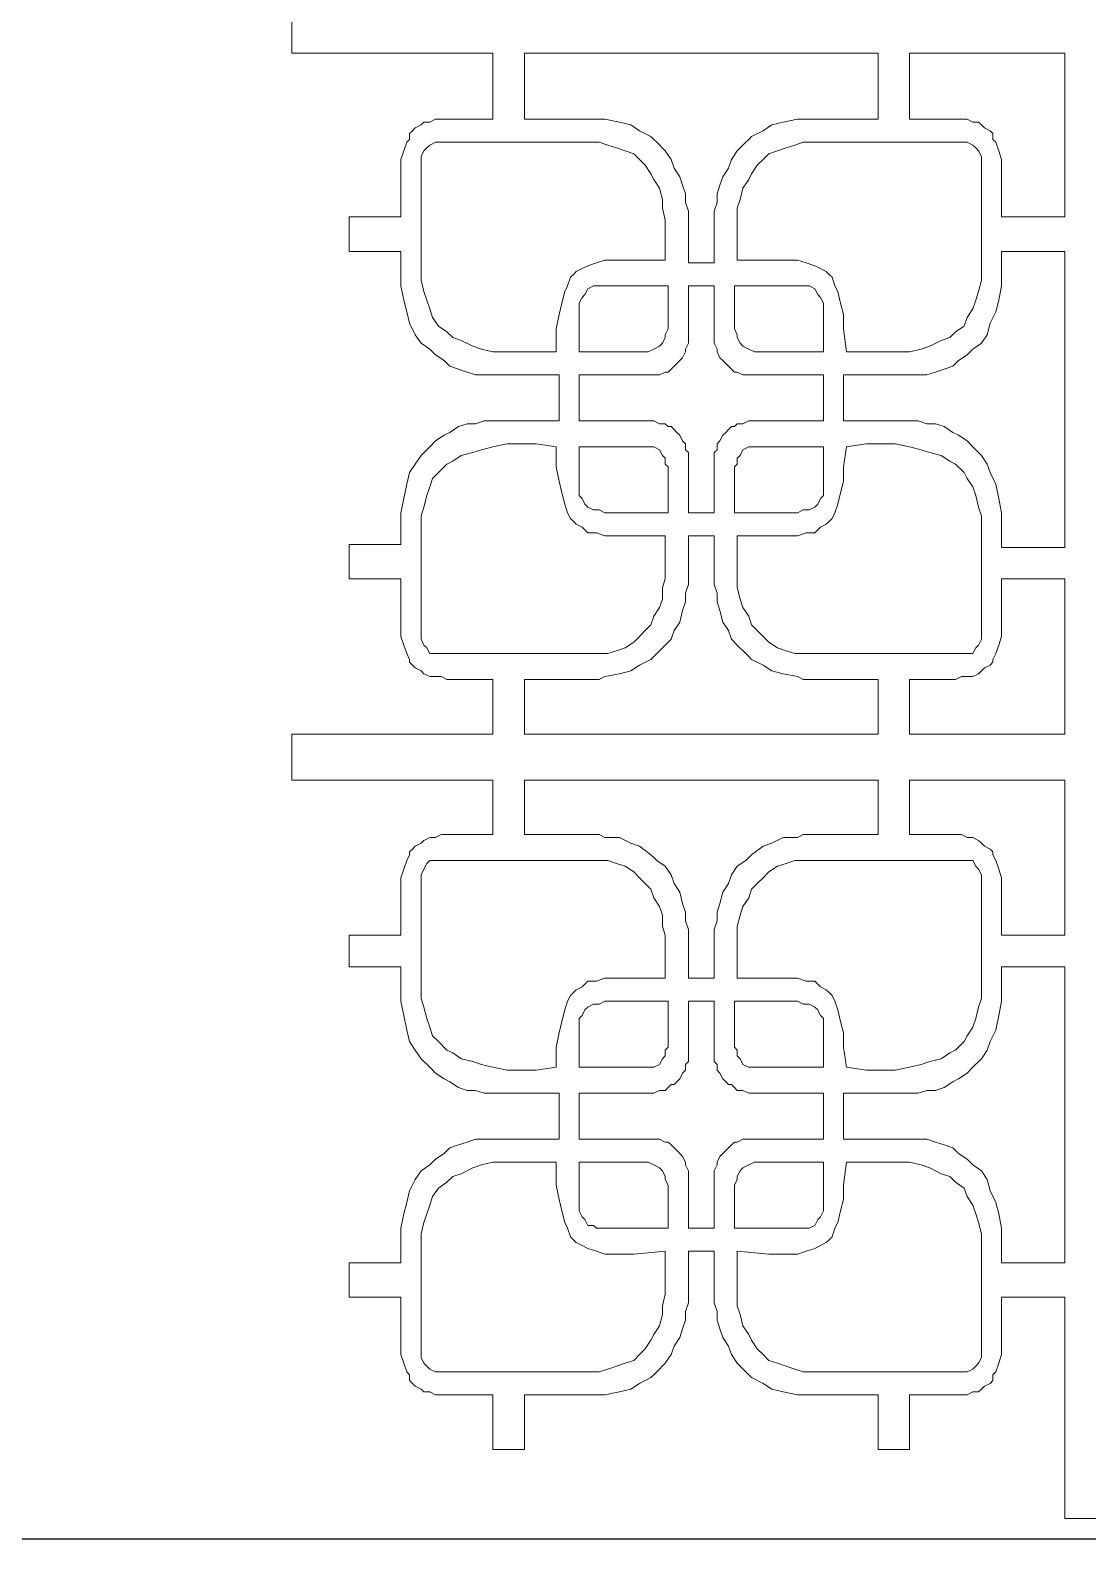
# Model space of a CAD drawing. Extents: x -66030 to 95157, y -13132 to 45879.
# Drawn here: x -27907 to -26469, y 24423 to 26474 of the extents above; entities that cross this region are included whole.
import ezdxf

# ---------------------------------------------------------------- set-up
doc = ezdxf.new("R2010")
doc.units = 0
doc.header["$LTSCALE"] = 100
doc.header["$MEASUREMENT"] = 0
doc.layers.get('0').update_dxf_attribs({"linetype": 'CONTINUOUS'})
doc.layers.add('3', color=11, linetype='CONTINUOUS')

msp = doc.modelspace()

# ---------------------------------------------------------------- linework, layer by layer
at = {"lineweight": 0}
msp.add_lwpolyline([(-26438.1, 24450.3), (-26500.6, 24450.3), (-26500.6, 24751.1), (-26586.6, 24751.1), (-26586.6, 24684.7), (-26586.6, 24673), (-26590.5, 24661.2), (-26594.4, 24649.5), (-26598.3, 24645.6), (-26598.3, 24637.8), (-26602.2, 24633.9), (-26610, 24630), (-26613.9, 24626.1), (-26617.8, 24622.2), (-26625.6, 24622.2), (-26633.4, 24618.3), (-26641.2, 24618.3), (-26649.1, 24618.3), (-26711.6, 24618.3), (-26711.6, 24544.1), (-26754.5, 24544.1), (-26754.5, 24618.3), (-26844.4, 24618.3), (-26856.1, 24618.3), (-26863.9, 24618.3), (-26883.4, 24622.2), (-26899, 24626.1), (-26910.8, 24633.9), (-26926.4, 24641.7), (-26930.3, 24645.6), (-26934.2, 24649.5), (-26945.9, 24661.2), (-26953.7, 24673), (-26957.6, 24684.7), (-26965.4, 24696.4), (-26969.3, 24708.1), (-26973.3, 24719.8), (-26973.3, 24731.5), (-26977.2, 24743.3), (-26977.2, 24762.8), (-26977.2, 24813.6), (-27012.3, 24813.6), (-27012.3, 24762.8), (-27012.3, 24755), (-27012.3, 24743.3), (-27016.2, 24731.5), (-27016.2, 24719.8), (-27020.1, 24708.1), (-27024, 24696.4), (-27031.8, 24684.7), (-27035.7, 24673), (-27043.6, 24661.2), (-27055.3, 24649.5), (-27059.2, 24645.6), (-27063.1, 24641.7), (-27078.7, 24633.9), (-27090.4, 24626.1), (-27106.1, 24622.2), (-27125.6, 24618.3), (-27133.4, 24618.3), (-27145.1, 24618.3), (-27234.9, 24618.3), (-27234.9, 24544.1), (-27277.9, 24544.1), (-27277.9, 24618.3), (-27340.4, 24618.3), (-27348.2, 24618.3), (-27356, 24618.3), (-27363.8, 24622.2), (-27371.7, 24622.2), (-27375.6, 24626.1), (-27383.4, 24630), (-27387.3, 24633.9), (-27391.2, 24637.8), (-27391.2, 24645.6), (-27395.1, 24649.5), (-27399, 24661.2), (-27402.9, 24673), (-27402.9, 24684.7), (-27402.9, 24751.1), (-27473.2, 24751.1), (-27473.2, 24755), (-27473.2, 24755), (-27473.2, 24798), (-27402.9, 24798), (-27402.9, 24821.4), (-27402.9, 24844.8), (-27399, 24864.4), (-27395.1, 24880), (-27391.2, 24895.6), (-27383.4, 24911.2), (-27375.6, 24922.9), (-27363.8, 24930.8), (-27356, 24938.6), (-27344.3, 24946.4), (-27336.5, 24954.2), (-27324.8, 24958.1), (-27313.1, 24962), (-27301.4, 24965.9), (-27289.6, 24965.9), (-27281.8, 24965.9), (-27270.1, 24965.9), (-27188.1, 24965.9), (-27188.1, 25028.4), (-27270.1, 25028.4), (-27281.8, 25028.4), (-27289.6, 25028.4), (-27301.4, 25032.3), (-27313.1, 25032.3), (-27324.8, 25036.2), (-27336.5, 25044), (-27344.3, 25047.9), (-27356, 25055.7), (-27363.8, 25063.6), (-27375.6, 25075.3), (-27383.4, 25087), (-27391.2, 25098.7), (-27395.1, 25114.3), (-27399, 25133.9), (-27402.9, 25153.4), (-27402.9, 25172.9), (-27402.9, 25200.3), (-27473.2, 25200.3), (-27473.2, 25243.2), (-27402.9, 25243.2), (-27402.9, 25309.6), (-27402.9, 25321.3), (-27399, 25333.1), (-27395.1, 25344.8), (-27391.2, 25352.6), (-27391.2, 25356.5), (-27387.3, 25360.4), (-27383.4, 25364.3), (-27375.6, 25368.2), (-27371.7, 25372.1), (-27363.8, 25376), (-27356, 25376), (-27348.2, 25379.9), (-27340.4, 25379.9), (-27277.9, 25379.9), (-27277.9, 25454.2), (-27551.3, 25454.2), (-27551.3, 25516.6), (-27277.9, 25516.6), (-27277.9, 25590.9), (-27340.4, 25590.9), (-27348.2, 25594.8), (-27356, 25594.8), (-27363.8, 25594.8), (-27371.7, 25598.7), (-27375.6, 25602.6), (-27383.4, 25606.5), (-27387.3, 25610.4), (-27391.2, 25614.3), (-27391.2, 25618.2), (-27395.1, 25626), (-27399, 25637.7), (-27402.9, 25649.5), (-27402.9, 25661.2), (-27402.9, 25727.6), (-27473.2, 25727.6), (-27473.2, 25774.4), (-27402.9, 25774.4), (-27402.9, 25797.9), (-27402.9, 25817.4), (-27399, 25836.9), (-27395.1, 25856.5), (-27391.2, 25872.1), (-27383.4, 25883.8), (-27375.6, 25895.5), (-27363.8, 25907.2), (-27356, 25915.1), (-27344.3, 25922.9), (-27336.5, 25926.8), (-27324.8, 25934.6), (-27313.1, 25938.5), (-27301.4, 25938.5), (-27289.6, 25942.4), (-27281.8, 25942.4), (-27270.1, 25942.4), (-27188.1, 25942.4), (-27188.1, 26004.9), (-27270.1, 26004.9), (-27281.8, 26004.9), (-27289.6, 26004.9), (-27301.4, 26004.9), (-27313.1, 26008.8), (-27324.8, 26012.7), (-27336.5, 26016.6), (-27344.3, 26024.4), (-27356, 26032.2), (-27363.8, 26040), (-27375.6, 26047.9), (-27383.4, 26059.6), (-27391.2, 26075.2), (-27395.1, 26090.8), (-27399, 26106.4), (-27402.9, 26126), (-27402.9, 26149.4), (-27402.9, 26172.9), (-27473.2, 26172.9), (-27473.2, 26215.8), (-27473.2, 26215.8), (-27473.2, 26219.7), (-27402.9, 26219.7), (-27402.9, 26286.1), (-27402.9, 26297.8), (-27399, 26309.6), (-27395.1, 26321.3), (-27391.2, 26325.2), (-27391.2, 26333), (-27387.3, 26336.9), (-27383.4, 26340.8), (-27375.6, 26344.7), (-27371.7, 26348.6), (-27363.8, 26348.6), (-27356, 26352.5), (-27348.2, 26352.5), (-27340.4, 26352.5), (-27277.9, 26352.5), (-27277.9, 26442.4), (-27551.3, 26442.4), (-27551.3, 26504.9)], dxfattribs=at)
for points in [[(-27234.9, 26442.4), (-27234.9, 26352.5), (-27145.1, 26352.5), (-27133.4, 26352.5), (-27125.6, 26352.5), (-27106.1, 26348.6), (-27090.4, 26344.7), (-27078.7, 26336.9), (-27063.1, 26329.1), (-27059.2, 26325.2), (-27055.3, 26321.3), (-27043.6, 26309.6), (-27035.7, 26297.8), (-27031.8, 26286.1), (-27024, 26274.4), (-27020.1, 26262.7), (-27016.2, 26251), (-27016.2, 26239.3), (-27012.3, 26227.5), (-27012.3, 26215.8), (-27012.3, 26208), (-27012.3, 26157.2), (-26977.2, 26157.2), (-26977.2, 26208), (-26977.2, 26227.5), (-26973.3, 26239.3), (-26973.3, 26251), (-26969.3, 26262.7), (-26965.4, 26274.4), (-26957.6, 26286.1), (-26953.7, 26297.8), (-26945.9, 26309.6), (-26934.2, 26321.3), (-26930.3, 26325.2), (-26926.4, 26329.1), (-26910.8, 26336.9), (-26899, 26344.7), (-26883.4, 26348.6), (-26863.9, 26352.5), (-26856.1, 26352.5), (-26844.4, 26352.5), (-26754.5, 26352.5), (-26754.5, 26442.4), (-27234.9, 26442.4)], [(-26711.6, 26442.4), (-26711.6, 26352.5), (-26649.1, 26352.5), (-26641.2, 26352.5), (-26633.4, 26352.5), (-26625.6, 26348.6), (-26617.8, 26348.6), (-26613.9, 26344.7), (-26610, 26340.8), (-26602.2, 26336.9), (-26598.3, 26333), (-26598.3, 26325.2), (-26594.4, 26321.3), (-26590.5, 26309.6), (-26586.6, 26297.8), (-26586.6, 26286.1), (-26586.6, 26219.7), (-26500.6, 26219.7), (-26500.6, 26442.4), (-26711.6, 26442.4)], [(-27375.6, 26149.4), (-27375.6, 26133.8), (-27371.7, 26118.2), (-27367.8, 26106.4), (-27363.8, 26094.7), (-27359.9, 26083), (-27352.1, 26071.3), (-27340.4, 26063.5), (-27332.6, 26055.7), (-27320.9, 26051.8), (-27305.3, 26044), (-27293.5, 26040), (-27277.9, 26036.1), (-27258.4, 26036.1), (-27242.8, 26036.1), (-27219.3, 26036.1), (-27192, 26036.1), (-27192, 26067.4), (-27188.1, 26086.9), (-27184.2, 26102.5), (-27180.3, 26118.2), (-27176.4, 26126), (-27172.5, 26137.7), (-27168.5, 26141.6), (-27164.6, 26145.5), (-27156.8, 26149.4), (-27149, 26153.3), (-27137.3, 26157.2), (-27125.6, 26161.1), (-27113.9, 26161.1), (-27102.1, 26161.1), (-27086.5, 26161.1), (-27043.6, 26161.1), (-27043.6, 26184.6), (-27043.6, 26200.2), (-27043.6, 26215.8), (-27047.5, 26231.4), (-27047.5, 26243.2), (-27051.4, 26258.8), (-27059.2, 26270.5), (-27063.1, 26278.3), (-27070.9, 26290), (-27078.7, 26297.8), (-27086.5, 26305.7), (-27098.2, 26309.6), (-27110, 26313.5), (-27121.7, 26317.4), (-27133.4, 26321.3), (-27145.1, 26321.3), (-27340.4, 26321.3), (-27348.2, 26321.3), (-27356, 26321.3), (-27363.8, 26317.4), (-27367.8, 26313.5), (-27371.7, 26309.6), (-27375.6, 26301.7), (-27375.6, 26293.9), (-27375.6, 26286.1), (-27375.6, 26149.4)], [(-26613.9, 26149.4), (-26613.9, 26286.1), (-26613.9, 26293.9), (-26613.9, 26301.7), (-26617.8, 26309.6), (-26621.7, 26313.5), (-26625.6, 26317.4), (-26633.4, 26321.3), (-26641.2, 26321.3), (-26649.1, 26321.3), (-26844.4, 26321.3), (-26856.1, 26321.3), (-26867.8, 26317.4), (-26879.5, 26313.5), (-26891.2, 26309.6), (-26902.9, 26305.7), (-26910.8, 26297.8), (-26918.6, 26290), (-26926.4, 26278.3), (-26930.3, 26270.5), (-26938.1, 26258.8), (-26942, 26243.2), (-26945.9, 26231.4), (-26945.9, 26215.8), (-26945.9, 26200.2), (-26945.9, 26184.6), (-26945.9, 26161.1), (-26902.9, 26161.1), (-26887.3, 26161.1), (-26875.6, 26161.1), (-26863.9, 26161.1), (-26852.2, 26157.2), (-26840.4, 26153.3), (-26832.6, 26149.4), (-26824.8, 26145.5), (-26820.9, 26141.6), (-26817, 26137.7), (-26813.1, 26126), (-26809.2, 26118.2), (-26805.3, 26102.5), (-26801.4, 26086.9), (-26801.4, 26067.4), (-26797.5, 26036.1), (-26770.1, 26036.1), (-26746.7, 26036.1), (-26731.1, 26036.1), (-26711.6, 26036.1), (-26695.9, 26040), (-26684.2, 26044), (-26668.6, 26051.8), (-26656.9, 26055.7), (-26649.1, 26063.5), (-26637.3, 26071.3), (-26633.4, 26083), (-26625.6, 26094.7), (-26621.7, 26106.4), (-26617.8, 26118.2), (-26613.9, 26133.8), (-26613.9, 26149.4)], [(-26500.6, 25770.5), (-26500.6, 26172.9), (-26586.6, 26172.9), (-26586.6, 26149.4), (-26586.6, 26126), (-26590.5, 26106.4), (-26594.4, 26090.8), (-26602.2, 26075.2), (-26606.1, 26059.6), (-26613.9, 26047.9), (-26625.6, 26040), (-26633.4, 26032.2), (-26645.1, 26024.4), (-26653, 26016.6), (-26664.7, 26012.7), (-26676.4, 26008.8), (-26688.1, 26004.9), (-26699.8, 26004.9), (-26711.6, 26004.9), (-26719.4, 26004.9), (-26801.4, 26004.9), (-26801.4, 25942.4), (-26719.4, 25942.4), (-26711.6, 25942.4), (-26699.8, 25942.4), (-26688.1, 25938.5), (-26676.4, 25938.5), (-26664.7, 25934.6), (-26653, 25926.8), (-26645.1, 25922.9), (-26633.4, 25915.1), (-26625.6, 25907.2), (-26613.9, 25895.5), (-26606.1, 25883.8), (-26602.2, 25872.1), (-26594.4, 25856.5), (-26590.5, 25836.9), (-26586.6, 25817.4), (-26586.6, 25797.9), (-26586.6, 25770.5), (-26500.6, 25770.5)], [(-27160.7, 25969.7), (-27160.7, 25942.4), (-27074.8, 25942.4), (-27067, 25942.4), (-27059.2, 25942.4), (-27051.4, 25938.5), (-27043.6, 25938.5), (-27039.7, 25934.6), (-27035.7, 25934.6), (-27031.8, 25930.7), (-27027.9, 25926.8), (-27024, 25922.9), (-27020.1, 25915.1), (-27016.2, 25911.2), (-27016.2, 25903.3), (-27012.3, 25899.4), (-27012.3, 25891.6), (-27012.3, 25872.1), (-27012.3, 25817.4), (-26977.2, 25817.4), (-26977.2, 25872.1), (-26977.2, 25891.6), (-26977.2, 25899.4), (-26973.3, 25903.3), (-26973.3, 25911.2), (-26969.3, 25915.1), (-26965.4, 25922.9), (-26961.5, 25926.8), (-26957.6, 25930.7), (-26953.7, 25934.6), (-26949.8, 25934.6), (-26945.9, 25938.5), (-26938.1, 25938.5), (-26930.3, 25942.4), (-26922.5, 25942.4), (-26914.7, 25942.4), (-26828.7, 25942.4), (-26828.7, 25965.8), (-26828.7, 26004.9), (-26914.7, 26004.9), (-26922.5, 26004.9), (-26930.3, 26004.9), (-26938.1, 26004.9), (-26945.9, 26008.8), (-26949.8, 26008.8), (-26953.7, 26012.7), (-26957.6, 26016.6), (-26961.5, 26020.5), (-26965.4, 26024.4), (-26969.3, 26028.3), (-26973.3, 26036.1), (-26973.3, 26040), (-26977.2, 26047.9), (-26977.2, 26055.7), (-26977.2, 26071.3), (-26977.2, 26126), (-26996.7, 26126), (-27012.3, 26126), (-27012.3, 26071.3), (-27012.3, 26055.7), (-27012.3, 26047.9), (-27016.2, 26040), (-27016.2, 26036.1), (-27020.1, 26028.3), (-27024, 26024.4), (-27027.9, 26020.5), (-27031.8, 26016.6), (-27035.7, 26012.7), (-27039.7, 26008.8), (-27043.6, 26008.8), (-27051.4, 26004.9), (-27059.2, 26004.9), (-27067, 26004.9), (-27074.8, 26004.9), (-27160.7, 26004.9), (-27160.7, 25969.7)], [(-27160.7, 26036.1), (-27074.8, 26036.1), (-27067, 26036.1), (-27059.2, 26040), (-27051.4, 26044), (-27047.5, 26047.9), (-27043.6, 26055.7), (-27043.6, 26059.6), (-27039.7, 26067.4), (-27039.7, 26126), (-27125.6, 26126), (-27137.3, 26126), (-27141.2, 26126), (-27149, 26122.1), (-27152.9, 26114.3), (-27156.8, 26110.4), (-27160.7, 26102.5), (-27160.7, 26098.6), (-27160.7, 26090.8), (-27160.7, 26036.1)], [(-26828.7, 26036.1), (-26828.7, 26098.6), (-26828.7, 26102.5), (-26832.6, 26110.4), (-26836.5, 26114.3), (-26840.4, 26122.1), (-26848.3, 26126), (-26856.1, 26126), (-26863.9, 26126), (-26949.8, 26126), (-26949.8, 26067.4), (-26945.9, 26059.6), (-26945.9, 26055.7), (-26942, 26047.9), (-26938.1, 26044), (-26930.3, 26040), (-26922.5, 26036.1), (-26914.7, 26036.1), (-26828.7, 26036.1)], [(-27375.6, 25797.9), (-27375.6, 25661.2), (-27375.6, 25653.4), (-27375.6, 25645.5), (-27371.7, 25637.7), (-27367.8, 25633.8), (-27363.8, 25626), (-27356, 25626), (-27348.2, 25626), (-27145.1, 25626), (-27133.4, 25626), (-27121.7, 25626), (-27110, 25629.9), (-27098.2, 25633.8), (-27086.5, 25641.6), (-27078.7, 25649.5), (-27070.9, 25657.3), (-27063.1, 25665.1), (-27059.2, 25676.8), (-27051.4, 25688.5), (-27047.5, 25700.2), (-27047.5, 25715.9), (-27043.6, 25727.6), (-27043.6, 25743.2), (-27043.6, 25758.8), (-27043.6, 25786.2), (-27086.5, 25786.2), (-27102.1, 25786.2), (-27113.9, 25786.2), (-27125.6, 25786.2), (-27137.3, 25790.1), (-27149, 25790.1), (-27156.8, 25797.9), (-27164.6, 25801.8), (-27168.5, 25805.7), (-27172.5, 25809.6), (-27176.4, 25817.4), (-27180.3, 25829.1), (-27184.2, 25844.7), (-27188.1, 25860.4), (-27192, 25879.9), (-27192, 25907.2), (-27219.3, 25911.2), (-27242.8, 25911.2), (-27258.4, 25911.2), (-27277.9, 25907.2), (-27293.5, 25903.3), (-27305.3, 25899.4), (-27320.9, 25895.5), (-27332.6, 25887.7), (-27340.4, 25883.8), (-27352.1, 25872.1), (-27359.9, 25864.3), (-27363.8, 25852.6), (-27367.8, 25840.8), (-27371.7, 25825.2), (-27375.6, 25813.5), (-27375.6, 25797.9)], [(-27160.7, 25907.2), (-27160.7, 25852.6), (-27160.7, 25848.7), (-27160.7, 25840.8), (-27156.8, 25836.9), (-27152.9, 25829.1), (-27149, 25825.2), (-27141.2, 25821.3), (-27133.4, 25821.3), (-27125.6, 25817.4), (-27039.7, 25817.4), (-27039.7, 25879.9), (-27043.6, 25883.8), (-27043.6, 25891.6), (-27047.5, 25895.5), (-27051.4, 25903.3), (-27059.2, 25907.2), (-27067, 25907.2), (-27074.8, 25907.2), (-27160.7, 25907.2)], [(-26828.7, 25907.2), (-26914.7, 25907.2), (-26922.5, 25907.2), (-26930.3, 25907.2), (-26938.1, 25903.3), (-26942, 25895.5), (-26945.9, 25891.6), (-26945.9, 25883.8), (-26949.8, 25879.9), (-26949.8, 25817.4), (-26863.9, 25817.4), (-26856.1, 25821.3), (-26848.3, 25821.3), (-26840.4, 25825.2), (-26836.5, 25829.1), (-26832.6, 25836.9), (-26828.7, 25840.8), (-26828.7, 25848.7), (-26828.7, 25907.2)], [(-26613.9, 25797.9), (-26613.9, 25813.5), (-26617.8, 25825.2), (-26621.7, 25840.8), (-26625.6, 25852.6), (-26633.4, 25864.3), (-26637.3, 25872.1), (-26649.1, 25883.8), (-26656.9, 25887.7), (-26668.6, 25895.5), (-26684.2, 25899.4), (-26695.9, 25903.3), (-26711.6, 25907.2), (-26731.1, 25911.2), (-26746.7, 25911.2), (-26770.1, 25911.2), (-26797.5, 25907.2), (-26801.4, 25879.9), (-26801.4, 25860.4), (-26805.3, 25844.7), (-26809.2, 25829.1), (-26813.1, 25817.4), (-26817, 25809.6), (-26820.9, 25805.7), (-26824.8, 25801.8), (-26832.6, 25797.9), (-26840.4, 25790.1), (-26852.2, 25790.1), (-26863.9, 25786.2), (-26875.6, 25786.2), (-26887.3, 25786.2), (-26902.9, 25786.2), (-26945.9, 25786.2), (-26945.9, 25758.8), (-26945.9, 25743.2), (-26945.9, 25727.6), (-26945.9, 25715.9), (-26942, 25700.2), (-26938.1, 25688.5), (-26930.3, 25676.8), (-26926.4, 25665.1), (-26918.6, 25657.3), (-26910.8, 25649.5), (-26902.9, 25641.6), (-26891.2, 25633.8), (-26879.5, 25629.9), (-26867.8, 25626), (-26856.1, 25626), (-26844.4, 25626), (-26641.2, 25626), (-26633.4, 25626), (-26625.6, 25626), (-26621.7, 25633.8), (-26617.8, 25637.7), (-26613.9, 25645.5), (-26613.9, 25653.4), (-26613.9, 25661.2), (-26613.9, 25797.9)], [(-27234.9, 25516.6), (-26754.5, 25516.6), (-26754.5, 25590.9), (-26844.4, 25590.9), (-26856.1, 25590.9), (-26863.9, 25594.8), (-26883.4, 25598.7), (-26899, 25602.6), (-26910.8, 25610.4), (-26926.4, 25618.2), (-26930.3, 25622.1), (-26934.2, 25626), (-26945.9, 25637.7), (-26953.7, 25645.5), (-26957.6, 25657.3), (-26965.4, 25669), (-26969.3, 25684.6), (-26973.3, 25696.3), (-26973.3, 25708), (-26977.2, 25719.8), (-26977.2, 25739.3), (-26977.2, 25786.2), (-27012.3, 25786.2), (-27012.3, 25739.3), (-27012.3, 25727.6), (-27012.3, 25719.8), (-27016.2, 25708), (-27016.2, 25696.3), (-27020.1, 25684.6), (-27024, 25669), (-27031.8, 25657.3), (-27035.7, 25645.5), (-27043.6, 25637.7), (-27055.3, 25626), (-27059.2, 25622.1), (-27063.1, 25618.2), (-27078.7, 25610.4), (-27090.4, 25602.6), (-27106.1, 25598.7), (-27125.6, 25594.8), (-27133.4, 25590.9), (-27145.1, 25590.9), (-27234.9, 25590.9), (-27234.9, 25516.6)], [(-26711.6, 25516.6), (-26500.6, 25516.6), (-26500.6, 25727.6), (-26586.6, 25727.6), (-26586.6, 25661.2), (-26586.6, 25649.5), (-26590.5, 25637.7), (-26594.4, 25626), (-26598.3, 25618.2), (-26598.3, 25614.3), (-26602.2, 25610.4), (-26610, 25606.5), (-26613.9, 25602.6), (-26617.8, 25598.7), (-26625.6, 25594.8), (-26633.4, 25594.8), (-26641.2, 25594.8), (-26649.1, 25590.9), (-26711.6, 25590.9), (-26711.6, 25516.6)], [(-26754.5, 25454.2), (-27234.9, 25454.2), (-27234.9, 25379.9), (-27145.1, 25379.9), (-27133.4, 25379.9), (-27125.6, 25376), (-27106.1, 25376), (-27090.4, 25368.2), (-27078.7, 25364.3), (-27063.1, 25352.6), (-27059.2, 25348.7), (-27055.3, 25344.8), (-27043.6, 25337), (-27035.7, 25325.3), (-27031.8, 25313.5), (-27024, 25301.8), (-27020.1, 25286.2), (-27016.2, 25274.5), (-27016.2, 25262.8), (-27012.3, 25251), (-27012.3, 25243.2), (-27012.3, 25231.5), (-27012.3, 25184.6), (-26977.2, 25184.6), (-26977.2, 25231.5), (-26977.2, 25251), (-26973.3, 25262.8), (-26973.3, 25274.5), (-26969.3, 25286.2), (-26965.4, 25301.8), (-26957.6, 25313.5), (-26953.7, 25325.3), (-26945.9, 25337), (-26934.2, 25344.8), (-26930.3, 25348.7), (-26926.4, 25352.6), (-26910.8, 25364.3), (-26899, 25368.2), (-26883.4, 25376), (-26863.9, 25376), (-26856.1, 25379.9), (-26844.4, 25379.9), (-26754.5, 25379.9), (-26754.5, 25454.2)], [(-26500.6, 25454.2), (-26711.6, 25454.2), (-26711.6, 25379.9), (-26649.1, 25379.9), (-26641.2, 25379.9), (-26633.4, 25376), (-26625.6, 25376), (-26617.8, 25372.1), (-26613.9, 25368.2), (-26610, 25364.3), (-26602.2, 25360.4), (-26598.3, 25356.5), (-26598.3, 25352.6), (-26594.4, 25344.8), (-26590.5, 25333.1), (-26586.6, 25321.3), (-26586.6, 25309.6), (-26586.6, 25243.2), (-26500.6, 25243.2), (-26500.6, 25454.2)], [(-27375.6, 25172.9), (-27375.6, 25157.3), (-27371.7, 25145.6), (-27367.8, 25130), (-27363.8, 25118.2), (-27359.9, 25106.5), (-27352.1, 25098.7), (-27340.4, 25087), (-27332.6, 25083.1), (-27320.9, 25075.3), (-27305.3, 25071.4), (-27293.5, 25067.5), (-27277.9, 25063.6), (-27258.4, 25059.7), (-27242.8, 25059.7), (-27219.3, 25059.7), (-27192, 25063.6), (-27192, 25090.9), (-27188.1, 25110.4), (-27184.2, 25126.1), (-27180.3, 25141.7), (-27176.4, 25153.4), (-27172.5, 25161.2), (-27168.5, 25165.1), (-27164.6, 25169), (-27156.8, 25172.9), (-27149, 25180.7), (-27137.3, 25180.7), (-27125.6, 25184.6), (-27113.9, 25184.6), (-27102.1, 25184.6), (-27086.5, 25184.6), (-27043.6, 25184.6), (-27043.6, 25212), (-27043.6, 25227.6), (-27043.6, 25243.2), (-27047.5, 25254.9), (-27047.5, 25270.6), (-27051.4, 25282.3), (-27059.2, 25294), (-27063.1, 25305.7), (-27070.9, 25313.5), (-27078.7, 25321.3), (-27086.5, 25329.2), (-27098.2, 25337), (-27110, 25340.9), (-27121.7, 25344.8), (-27133.4, 25344.8), (-27145.1, 25344.8), (-27348.2, 25344.8), (-27356, 25344.8), (-27363.8, 25344.8), (-27367.8, 25340.9), (-27371.7, 25333.1), (-27375.6, 25325.3), (-27375.6, 25317.4), (-27375.6, 25309.6), (-27375.6, 25172.9)], [(-26613.9, 25172.9), (-26613.9, 25309.6), (-26613.9, 25317.4), (-26613.9, 25325.3), (-26617.8, 25333.1), (-26621.7, 25337), (-26625.6, 25344.8), (-26633.4, 25344.8), (-26641.2, 25344.8), (-26844.4, 25344.8), (-26856.1, 25344.8), (-26867.8, 25344.8), (-26879.5, 25340.9), (-26891.2, 25337), (-26902.9, 25329.2), (-26910.8, 25321.3), (-26918.6, 25313.5), (-26926.4, 25305.7), (-26930.3, 25294), (-26938.1, 25282.3), (-26942, 25270.6), (-26945.9, 25254.9), (-26945.9, 25243.2), (-26945.9, 25227.6), (-26945.9, 25212), (-26945.9, 25184.6), (-26902.9, 25184.6), (-26887.3, 25184.6), (-26875.6, 25184.6), (-26863.9, 25184.6), (-26852.2, 25180.7), (-26840.4, 25180.7), (-26832.6, 25172.9), (-26824.8, 25169), (-26820.9, 25165.1), (-26817, 25161.2), (-26813.1, 25153.4), (-26809.2, 25141.7), (-26805.3, 25126.1), (-26801.4, 25110.4), (-26801.4, 25090.9), (-26797.5, 25063.6), (-26770.1, 25059.7), (-26746.7, 25059.7), (-26731.1, 25059.7), (-26711.6, 25063.6), (-26695.9, 25067.5), (-26684.2, 25071.4), (-26668.6, 25075.3), (-26656.9, 25083.1), (-26649.1, 25087), (-26637.3, 25098.7), (-26633.4, 25106.5), (-26625.6, 25118.2), (-26621.7, 25130), (-26617.8, 25145.6), (-26613.9, 25157.3), (-26613.9, 25172.9)], [(-26500.6, 24798), (-26500.6, 25200.3), (-26586.6, 25200.3), (-26586.6, 25172.9), (-26586.6, 25153.4), (-26590.5, 25133.9), (-26594.4, 25114.3), (-26602.2, 25098.7), (-26606.1, 25087), (-26613.9, 25075.3), (-26625.6, 25063.6), (-26633.4, 25055.7), (-26645.1, 25047.9), (-26653, 25044), (-26664.7, 25036.2), (-26676.4, 25032.3), (-26688.1, 25032.3), (-26699.8, 25028.4), (-26711.6, 25028.4), (-26719.4, 25028.4), (-26801.4, 25028.4), (-26801.4, 24965.9), (-26719.4, 24965.9), (-26711.6, 24965.9), (-26699.8, 24965.9), (-26688.1, 24965.9), (-26676.4, 24962), (-26664.7, 24958.1), (-26653, 24954.2), (-26645.1, 24946.4), (-26633.4, 24938.6), (-26625.6, 24930.8), (-26613.9, 24922.9), (-26606.1, 24911.2), (-26602.2, 24895.6), (-26594.4, 24880), (-26590.5, 24864.4), (-26586.6, 24844.8), (-26586.6, 24821.4), (-26586.6, 24798), (-26500.6, 24798)], [(-27160.7, 25001.1), (-27160.7, 24965.9), (-27074.8, 24965.9), (-27067, 24965.9), (-27059.2, 24965.9), (-27051.4, 24965.9), (-27043.6, 24962), (-27039.7, 24962), (-27035.7, 24958.1), (-27031.8, 24954.2), (-27027.9, 24950.3), (-27024, 24946.4), (-27020.1, 24942.5), (-27016.2, 24934.7), (-27016.2, 24930.8), (-27012.3, 24922.9), (-27012.3, 24915.1), (-27012.3, 24899.5), (-27012.3, 24844.8), (-26996.7, 24844.8), (-26977.2, 24844.8), (-26977.2, 24899.5), (-26977.2, 24915.1), (-26977.2, 24922.9), (-26973.3, 24930.8), (-26973.3, 24934.7), (-26969.3, 24942.5), (-26965.4, 24946.4), (-26961.5, 24950.3), (-26957.6, 24954.2), (-26953.7, 24958.1), (-26949.8, 24962), (-26945.9, 24962), (-26938.1, 24965.9), (-26930.3, 24965.9), (-26922.5, 24965.9), (-26914.7, 24965.9), (-26828.7, 24965.9), (-26828.7, 25005), (-26828.7, 25028.4), (-26914.7, 25028.4), (-26922.5, 25028.4), (-26930.3, 25028.4), (-26938.1, 25032.3), (-26945.9, 25032.3), (-26949.8, 25036.2), (-26953.7, 25040.1), (-26957.6, 25040.1), (-26961.5, 25044), (-26965.4, 25047.9), (-26969.3, 25055.7), (-26973.3, 25059.7), (-26973.3, 25067.5), (-26977.2, 25071.4), (-26977.2, 25079.2), (-26977.2, 25098.7), (-26977.2, 25153.4), (-27012.3, 25153.4), (-27012.3, 25098.7), (-27012.3, 25079.2), (-27012.3, 25071.4), (-27016.2, 25067.5), (-27016.2, 25059.7), (-27020.1, 25055.7), (-27024, 25047.9), (-27027.9, 25044), (-27031.8, 25040.1), (-27035.7, 25040.1), (-27039.7, 25036.2), (-27043.6, 25032.3), (-27051.4, 25032.3), (-27059.2, 25028.4), (-27067, 25028.4), (-27074.8, 25028.4), (-27160.7, 25028.4), (-27160.7, 25001.1)], [(-27160.7, 25063.6), (-27074.8, 25063.6), (-27067, 25063.6), (-27059.2, 25063.6), (-27051.4, 25067.5), (-27047.5, 25075.3), (-27043.6, 25079.2), (-27043.6, 25087), (-27039.7, 25090.9), (-27039.7, 25153.4), (-27125.6, 25153.4), (-27133.4, 25149.5), (-27141.2, 25149.5), (-27149, 25145.6), (-27152.9, 25141.7), (-27156.8, 25133.9), (-27160.7, 25130), (-27160.7, 25122.1), (-27160.7, 25118.2), (-27160.7, 25063.6)], [(-26828.7, 25063.6), (-26828.7, 25122.1), (-26828.7, 25130), (-26832.6, 25133.9), (-26836.5, 25141.7), (-26840.4, 25145.6), (-26848.3, 25149.5), (-26856.1, 25149.5), (-26863.9, 25153.4), (-26949.8, 25153.4), (-26949.8, 25090.9), (-26945.9, 25087), (-26945.9, 25079.2), (-26942, 25075.3), (-26938.1, 25067.5), (-26930.3, 25063.6), (-26922.5, 25063.6), (-26914.7, 25063.6), (-26828.7, 25063.6)], [(-27375.6, 24821.4), (-27375.6, 24684.7), (-27375.6, 24676.9), (-27375.6, 24669.1), (-27371.7, 24661.2), (-27367.8, 24657.3), (-27363.8, 24653.4), (-27356, 24649.5), (-27348.2, 24649.5), (-27340.4, 24649.5), (-27145.1, 24649.5), (-27133.4, 24649.5), (-27121.7, 24653.4), (-27110, 24657.3), (-27098.2, 24661.2), (-27086.5, 24665.1), (-27078.7, 24673), (-27070.9, 24680.8), (-27063.1, 24692.5), (-27059.2, 24700.3), (-27051.4, 24712), (-27047.5, 24727.6), (-27047.5, 24739.4), (-27043.6, 24755), (-27043.6, 24770.6), (-27043.6, 24786.2), (-27043.6, 24813.6), (-27086.5, 24809.7), (-27102.1, 24809.7), (-27113.9, 24809.7), (-27125.6, 24809.7), (-27137.3, 24813.6), (-27149, 24817.5), (-27156.8, 24821.4), (-27164.6, 24825.3), (-27168.5, 24829.2), (-27172.5, 24833.1), (-27176.4, 24844.8), (-27180.3, 24852.6), (-27184.2, 24868.3), (-27188.1, 24883.9), (-27192, 24903.4), (-27192, 24934.7), (-27219.3, 24934.7), (-27242.8, 24934.7), (-27258.4, 24934.7), (-27277.9, 24934.7), (-27293.5, 24930.8), (-27305.3, 24926.8), (-27320.9, 24919), (-27332.6, 24915.1), (-27340.4, 24907.3), (-27352.1, 24899.5), (-27359.9, 24887.8), (-27363.8, 24876.1), (-27367.8, 24864.4), (-27371.7, 24852.6), (-27375.6, 24837), (-27375.6, 24821.4)], [(-27160.7, 24934.7), (-27160.7, 24880), (-27160.7, 24872.2), (-27160.7, 24868.3), (-27156.8, 24860.4), (-27152.9, 24856.5), (-27149, 24848.7), (-27141.2, 24848.7), (-27137.3, 24844.8), (-27125.6, 24844.8), (-27039.7, 24844.8), (-27039.7, 24903.4), (-27043.6, 24911.2), (-27043.6, 24915.1), (-27047.5, 24922.9), (-27051.4, 24926.8), (-27059.2, 24930.8), (-27067, 24934.7), (-27074.8, 24934.7), (-27160.7, 24934.7)], [(-26828.7, 24934.7), (-26914.7, 24934.7), (-26922.5, 24934.7), (-26930.3, 24930.8), (-26938.1, 24926.8), (-26942, 24922.9), (-26945.9, 24915.1), (-26945.9, 24911.2), (-26949.8, 24903.4), (-26949.8, 24844.8), (-26863.9, 24844.8), (-26856.1, 24844.8), (-26848.3, 24844.8), (-26840.4, 24848.7), (-26836.5, 24856.5), (-26832.6, 24860.4), (-26828.7, 24868.3), (-26828.7, 24872.2), (-26828.7, 24934.7)], [(-26613.9, 24821.4), (-26613.9, 24837), (-26617.8, 24852.6), (-26621.7, 24864.4), (-26625.6, 24876.1), (-26633.4, 24887.8), (-26637.3, 24899.5), (-26649.1, 24907.3), (-26656.9, 24915.1), (-26668.6, 24919), (-26684.2, 24926.8), (-26695.9, 24930.8), (-26711.6, 24934.7), (-26731.1, 24934.7), (-26746.7, 24934.7), (-26770.1, 24934.7), (-26797.5, 24934.7), (-26801.4, 24903.4), (-26801.4, 24883.9), (-26805.3, 24868.3), (-26809.2, 24852.6), (-26813.1, 24844.8), (-26817, 24833.1), (-26820.9, 24829.2), (-26824.8, 24825.3), (-26832.6, 24821.4), (-26840.4, 24817.5), (-26852.2, 24813.6), (-26863.9, 24809.7), (-26875.6, 24809.7), (-26887.3, 24809.7), (-26902.9, 24809.7), (-26945.9, 24813.6), (-26945.9, 24786.2), (-26945.9, 24770.6), (-26945.9, 24755), (-26945.9, 24739.4), (-26942, 24727.6), (-26938.1, 24712), (-26930.3, 24700.3), (-26926.4, 24692.5), (-26918.6, 24680.8), (-26910.8, 24673), (-26902.9, 24665.1), (-26891.2, 24661.2), (-26879.5, 24657.3), (-26867.8, 24653.4), (-26856.1, 24649.5), (-26844.4, 24649.5), (-26649.1, 24649.5), (-26641.2, 24649.5), (-26633.4, 24649.5), (-26625.6, 24653.4), (-26621.7, 24657.3), (-26617.8, 24661.2), (-26613.9, 24669.1), (-26613.9, 24676.9), (-26613.9, 24684.7), (-26613.9, 24821.4)]]:
    msp.add_lwpolyline(points, close=True, dxfattribs=at)
at = {"layer": '3'}
msp.add_line((-66009.4, 24422.6), (95156.9, 24422.6), dxfattribs=at)

doc.saveas('drawing.dxf')
